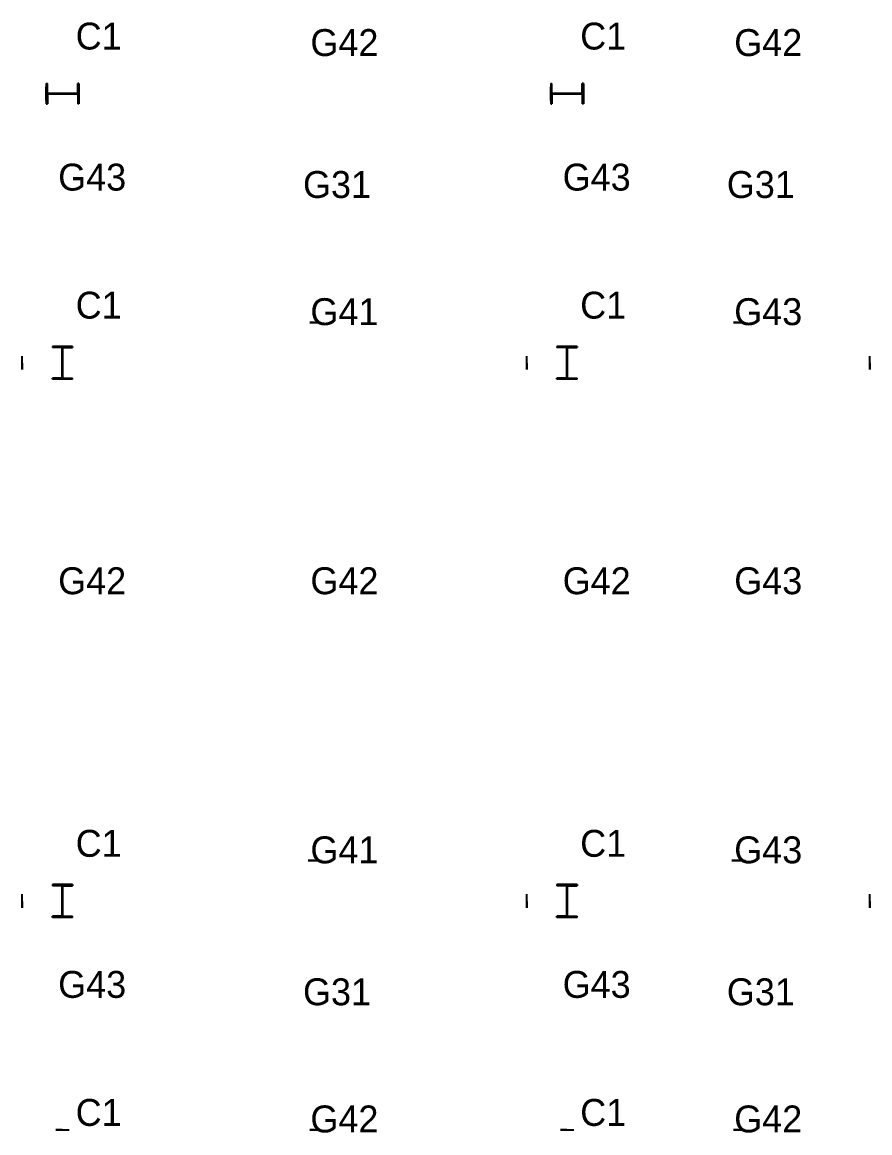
# Model space of a CAD drawing. Extents: x 0 to 468522, y -150 to 33063.
# Drawn here: x 326900 to 339500, y 16554 to 33063 of the extents above; entities that cross this region are included whole.
import ezdxf
from ezdxf.enums import TextEntityAlignment as Align

# ---------------------------------------------------------------- set-up
doc = ezdxf.new("R2010")
doc.units = 0

msp = doc.modelspace()

# ---------------------------------------------------------------- linework, layer by layer
at = {"layer": 'C1'}
for p, q in [((327256, 32150, 6460), (327256, 31850, 6460)), ((327256, 32150, 6460), (327274, 32150, 6460)), ((327256, 32150, 3330), (327256, 31850, 3330)), ((327256, 32150, 3330), (327274, 32150, 3330)), ((327274, 32005.5, 6460), (327274, 32150, 6460)), ((327274, 32005.5, 3330), (327274, 32150, 3330)), ((327726, 32005.5, 6460), (327726, 32150, 6460)), ((327744, 32150, 6460), (327726, 32150, 6460)), ((327726, 32005.5, 3330), (327726, 32150, 3330)), ((327744, 32150, 3330), (327726, 32150, 3330)), ((327744, 32150, 6460), (327744, 31850, 6460)), ((327744, 32150, 3330), (327744, 31850, 3330)), ((334756, 32150, 6460), (334756, 31850, 6460)), ((334756, 32150, 6460), (334774, 32150, 6460)), ((334756, 32150, 3330), (334756, 31850, 3330)), ((334756, 32150, 3330), (334774, 32150, 3330)), ((334774, 32005.5, 6460), (334774, 32150, 6460)), ((334774, 32005.5, 3330), (334774, 32150, 3330)), ((335226, 32005.5, 6460), (335226, 32150, 6460)), ((335244, 32150, 6460), (335226, 32150, 6460)), ((335226, 32005.5, 3330), (335226, 32150, 3330)), ((335244, 32150, 3330), (335226, 32150, 3330)), ((335244, 32150, 6460), (335244, 31850, 6460)), ((335244, 32150, 3330), (335244, 31850, 3330)), ((327726, 32005.5, 6460), (327274, 32005.5, 6460)), ((327274, 32005.5, 6460), (327274, 32005.5, 6460)), ((327274, 32005.5, 6460), (327274, 32005.5, 6460)), ((327274, 32005.5, 6460), (327274, 32005.5, 6460)), ((327726, 32005.5, 3330), (327274, 32005.5, 3330)), ((327274, 32005.5, 3330), (327274, 32005.5, 3330)), ((327274, 32005.5, 3330), (327274, 32005.5, 3330)), ((327274, 32005.5, 3330), (327274, 32005.5, 3330)), ((327726, 31994.5, 6460), (327274, 31994.5, 6460)), ((327274, 31994.5, 6460), (327274, 31994.5, 6460)), ((327274, 31994.5, 6460), (327274, 31994.5, 6460)), ((327274, 31994.5, 6460), (327274, 31994.5, 6460)), ((327274, 31994.5, 6460), (327274, 31850, 6460)), ((327726, 31994.5, 3330), (327274, 31994.5, 3330)), ((327274, 31994.5, 3330), (327274, 31994.5, 3330)), ((327274, 31994.5, 3330), (327274, 31994.5, 3330)), ((327274, 31994.5, 3330), (327274, 31994.5, 3330)), ((327274, 31994.5, 3330), (327274, 31850, 3330)), ((327726, 32005.5, 6460), (327726, 32005.5, 6460)), ((327726, 32005.5, 6460), (327726, 32005.5, 6460)), ((327726, 32005.5, 6460), (327726, 32005.5, 6460)), ((327726, 32005.5, 3330), (327726, 32005.5, 3330)), ((327726, 32005.5, 3330), (327726, 32005.5, 3330)), ((327726, 32005.5, 3330), (327726, 32005.5, 3330)), ((327726, 31994.5, 6460), (327726, 31994.5, 6460)), ((327726, 31994.5, 6460), (327726, 31994.5, 6460)), ((327726, 31994.5, 6460), (327726, 31994.5, 6460)), ((327726, 31994.5, 6460), (327726, 31850, 6460)), ((327726, 31994.5, 3330), (327726, 31994.5, 3330)), ((327726, 31994.5, 3330), (327726, 31994.5, 3330)), ((327726, 31994.5, 3330), (327726, 31994.5, 3330)), ((327726, 31994.5, 3330), (327726, 31850, 3330)), ((335226, 32005.5, 6460), (334774, 32005.5, 6460)), ((334774, 32005.5, 6460), (334774, 32005.5, 6460)), ((334774, 32005.5, 6460), (334774, 32005.5, 6460)), ((334774, 32005.5, 6460), (334774, 32005.5, 6460)), ((335226, 32005.5, 3330), (334774, 32005.5, 3330)), ((334774, 32005.5, 3330), (334774, 32005.5, 3330)), ((334774, 32005.5, 3330), (334774, 32005.5, 3330)), ((334774, 32005.5, 3330), (334774, 32005.5, 3330)), ((335226, 31994.5, 6460), (334774, 31994.5, 6460)), ((334774, 31994.5, 6460), (334774, 31994.5, 6460)), ((334774, 31994.5, 6460), (334774, 31994.5, 6460)), ((334774, 31994.5, 6460), (334774, 31994.5, 6460)), ((334774, 31994.5, 6460), (334774, 31850, 6460)), ((335226, 31994.5, 3330), (334774, 31994.5, 3330)), ((334774, 31994.5, 3330), (334774, 31994.5, 3330)), ((334774, 31994.5, 3330), (334774, 31994.5, 3330)), ((334774, 31994.5, 3330), (334774, 31994.5, 3330)), ((334774, 31994.5, 3330), (334774, 31850, 3330)), ((335226, 32005.5, 6460), (335226, 32005.5, 6460)), ((335226, 32005.5, 6460), (335226, 32005.5, 6460)), ((335226, 32005.5, 6460), (335226, 32005.5, 6460)), ((335226, 32005.5, 3330), (335226, 32005.5, 3330)), ((335226, 32005.5, 3330), (335226, 32005.5, 3330)), ((335226, 32005.5, 3330), (335226, 32005.5, 3330)), ((335226, 31994.5, 6460), (335226, 31994.5, 6460)), ((335226, 31994.5, 6460), (335226, 31994.5, 6460)), ((335226, 31994.5, 6460), (335226, 31994.5, 6460)), ((335226, 31994.5, 6460), (335226, 31850, 6460)), ((335226, 31994.5, 3330), (335226, 31994.5, 3330)), ((335226, 31994.5, 3330), (335226, 31994.5, 3330)), ((335226, 31994.5, 3330), (335226, 31994.5, 3330)), ((335226, 31994.5, 3330), (335226, 31850, 3330)), ((327256, 31850, 6460), (327274, 31850, 6460)), ((327256, 31850, 3330), (327274, 31850, 3330)), ((327744, 31850, 6460), (327726, 31850, 6460)), ((327744, 31850, 3330), (327726, 31850, 3330)), ((334756, 31850, 6460), (334774, 31850, 6460)), ((334756, 31850, 3330), (334774, 31850, 3330)), ((335244, 31850, 6460), (335226, 31850, 6460)), ((335244, 31850, 3330), (335226, 31850, 3330)), ((327650, 28244, 6460), (327350, 28244, 6460)), ((327350, 28244, 6460), (327350, 28226, 6460)), ((327650, 28244, 3330), (327350, 28244, 3330)), ((327350, 28244, 3330), (327350, 28226, 3330)), ((327650, 28244, 6460), (327650, 28226, 6460)), ((327650, 28244, 3330), (327650, 28226, 3330)), ((335150, 28244, 6460), (334850, 28244, 6460)), ((334850, 28244, 6460), (334850, 28226, 6460)), ((335150, 28244, 3330), (334850, 28244, 3330)), ((334850, 28244, 3330), (334850, 28226, 3330)), ((335150, 28244, 6460), (335150, 28226, 6460)), ((335150, 28244, 3330), (335150, 28226, 3330)), ((327494.5, 28226, 6460), (327350, 28226, 6460)), ((327494.5, 28226, 3330), (327350, 28226, 3330)), ((327494.5, 27774, 6460), (327494.5, 28226, 6460)), ((327494.5, 28226, 6460), (327494.5, 28226, 6460)), ((327494.5, 28226, 6460), (327494.5, 28226, 6460)), ((327494.5, 28226, 6460), (327494.5, 28226, 6460)), ((327494.5, 27774, 3330), (327494.5, 28226, 3330)), ((327494.5, 28226, 3330), (327494.5, 28226, 3330)), ((327494.5, 28226, 3330), (327494.5, 28226, 3330)), ((327494.5, 28226, 3330), (327494.5, 28226, 3330)), ((327505.5, 27774, 6460), (327505.5, 28226, 6460)), ((327505.5, 28226, 6460), (327505.5, 28226, 6460)), ((327505.5, 28226, 6460), (327505.5, 28226, 6460)), ((327505.5, 28226, 6460), (327505.5, 28226, 6460)), ((327505.5, 28226, 6460), (327650, 28226, 6460)), ((327505.5, 27774, 3330), (327505.5, 28226, 3330)), ((327505.5, 28226, 3330), (327505.5, 28226, 3330)), ((327505.5, 28226, 3330), (327505.5, 28226, 3330)), ((327505.5, 28226, 3330), (327505.5, 28226, 3330)), ((327505.5, 28226, 3330), (327650, 28226, 3330)), ((334994.5, 28226, 6460), (334850, 28226, 6460)), ((334994.5, 28226, 3330), (334850, 28226, 3330)), ((334994.5, 27774, 6460), (334994.5, 28226, 6460)), ((334994.5, 28226, 6460), (334994.5, 28226, 6460)), ((334994.5, 28226, 6460), (334994.5, 28226, 6460)), ((334994.5, 28226, 6460), (334994.5, 28226, 6460)), ((334994.5, 27774, 3330), (334994.5, 28226, 3330)), ((334994.5, 28226, 3330), (334994.5, 28226, 3330)), ((334994.5, 28226, 3330), (334994.5, 28226, 3330)), ((334994.5, 28226, 3330), (334994.5, 28226, 3330)), ((335005.5, 27774, 6460), (335005.5, 28226, 6460)), ((335005.5, 28226, 6460), (335005.5, 28226, 6460)), ((335005.5, 28226, 6460), (335005.5, 28226, 6460)), ((335005.5, 28226, 6460), (335005.5, 28226, 6460)), ((335005.5, 28226, 6460), (335150, 28226, 6460)), ((335005.5, 27774, 3330), (335005.5, 28226, 3330)), ((335005.5, 28226, 3330), (335005.5, 28226, 3330)), ((335005.5, 28226, 3330), (335005.5, 28226, 3330)), ((335005.5, 28226, 3330), (335005.5, 28226, 3330)), ((335005.5, 28226, 3330), (335150, 28226, 3330)), ((327494.5, 27774, 6460), (327350, 27774, 6460)), ((327350, 27756, 6460), (327350, 27774, 6460)), ((327494.5, 27774, 3330), (327350, 27774, 3330)), ((327350, 27756, 3330), (327350, 27774, 3330)), ((327650, 27756, 6460), (327350, 27756, 6460)), ((327650, 27756, 3330), (327350, 27756, 3330)), ((327494.5, 27774, 6460), (327494.5, 27774, 6460)), ((327494.5, 27774, 6460), (327494.5, 27774, 6460)), ((327494.5, 27774, 6460), (327494.5, 27774, 6460)), ((327494.5, 27774, 3330), (327494.5, 27774, 3330)), ((327494.5, 27774, 3330), (327494.5, 27774, 3330)), ((327494.5, 27774, 3330), (327494.5, 27774, 3330)), ((327505.5, 27774, 6460), (327505.5, 27774, 6460)), ((327505.5, 27774, 6460), (327505.5, 27774, 6460)), ((327505.5, 27774, 6460), (327505.5, 27774, 6460)), ((327505.5, 27774, 6460), (327650, 27774, 6460)), ((327505.5, 27774, 3330), (327505.5, 27774, 3330)), ((327505.5, 27774, 3330), (327505.5, 27774, 3330)), ((327505.5, 27774, 3330), (327505.5, 27774, 3330)), ((327505.5, 27774, 3330), (327650, 27774, 3330)), ((327650, 27756, 6460), (327650, 27774, 6460)), ((327650, 27756, 3330), (327650, 27774, 3330)), ((334994.5, 27774, 6460), (334850, 27774, 6460)), ((334850, 27756, 6460), (334850, 27774, 6460)), ((334994.5, 27774, 3330), (334850, 27774, 3330)), ((334850, 27756, 3330), (334850, 27774, 3330)), ((335150, 27756, 6460), (334850, 27756, 6460)), ((335150, 27756, 3330), (334850, 27756, 3330)), ((334994.5, 27774, 6460), (334994.5, 27774, 6460)), ((334994.5, 27774, 6460), (334994.5, 27774, 6460)), ((334994.5, 27774, 6460), (334994.5, 27774, 6460)), ((334994.5, 27774, 3330), (334994.5, 27774, 3330)), ((334994.5, 27774, 3330), (334994.5, 27774, 3330)), ((334994.5, 27774, 3330), (334994.5, 27774, 3330)), ((335005.5, 27774, 6460), (335005.5, 27774, 6460)), ((335005.5, 27774, 6460), (335005.5, 27774, 6460)), ((335005.5, 27774, 6460), (335005.5, 27774, 6460)), ((335005.5, 27774, 6460), (335150, 27774, 6460)), ((335005.5, 27774, 3330), (335005.5, 27774, 3330)), ((335005.5, 27774, 3330), (335005.5, 27774, 3330)), ((335005.5, 27774, 3330), (335005.5, 27774, 3330)), ((335005.5, 27774, 3330), (335150, 27774, 3330)), ((335150, 27756, 6460), (335150, 27774, 6460)), ((335150, 27756, 3330), (335150, 27774, 3330)), ((327650, 20244, 6460), (327350, 20244, 6460)), ((327350, 20244, 6460), (327350, 20226, 6460)), ((327650, 20244, 3330), (327350, 20244, 3330)), ((327350, 20244, 3330), (327350, 20226, 3330)), ((327494.5, 20226, 6460), (327350, 20226, 6460)), ((327494.5, 20226, 3330), (327350, 20226, 3330)), ((327494.5, 19774, 6460), (327494.5, 20226, 6460)), ((327494.5, 20226, 6460), (327494.5, 20226, 6460)), ((327494.5, 20226, 6460), (327494.5, 20226, 6460)), ((327494.5, 20226, 6460), (327494.5, 20226, 6460)), ((327494.5, 19774, 3330), (327494.5, 20226, 3330)), ((327494.5, 20226, 3330), (327494.5, 20226, 3330)), ((327494.5, 20226, 3330), (327494.5, 20226, 3330)), ((327494.5, 20226, 3330), (327494.5, 20226, 3330)), ((327505.5, 19774, 6460), (327505.5, 20226, 6460)), ((327505.5, 20226, 6460), (327505.5, 20226, 6460)), ((327505.5, 20226, 6460), (327505.5, 20226, 6460)), ((327505.5, 20226, 6460), (327505.5, 20226, 6460)), ((327505.5, 20226, 6460), (327650, 20226, 6460)), ((327505.5, 19774, 3330), (327505.5, 20226, 3330)), ((327505.5, 20226, 3330), (327505.5, 20226, 3330)), ((327505.5, 20226, 3330), (327505.5, 20226, 3330)), ((327505.5, 20226, 3330), (327505.5, 20226, 3330)), ((327505.5, 20226, 3330), (327650, 20226, 3330)), ((327650, 20244, 6460), (327650, 20226, 6460)), ((327650, 20244, 3330), (327650, 20226, 3330)), ((335150, 20244, 6460), (334850, 20244, 6460)), ((334850, 20244, 6460), (334850, 20226, 6460)), ((335150, 20244, 3330), (334850, 20244, 3330)), ((334850, 20244, 3330), (334850, 20226, 3330)), ((334994.5, 20226, 6460), (334850, 20226, 6460)), ((334994.5, 20226, 3330), (334850, 20226, 3330)), ((334994.5, 19774, 6460), (334994.5, 20226, 6460)), ((334994.5, 20226, 6460), (334994.5, 20226, 6460)), ((334994.5, 20226, 6460), (334994.5, 20226, 6460)), ((334994.5, 20226, 6460), (334994.5, 20226, 6460)), ((334994.5, 19774, 3330), (334994.5, 20226, 3330)), ((334994.5, 20226, 3330), (334994.5, 20226, 3330)), ((334994.5, 20226, 3330), (334994.5, 20226, 3330)), ((334994.5, 20226, 3330), (334994.5, 20226, 3330)), ((335005.5, 19774, 6460), (335005.5, 20226, 6460)), ((335005.5, 20226, 6460), (335005.5, 20226, 6460)), ((335005.5, 20226, 6460), (335005.5, 20226, 6460)), ((335005.5, 20226, 6460), (335005.5, 20226, 6460)), ((335005.5, 20226, 6460), (335150, 20226, 6460)), ((335005.5, 19774, 3330), (335005.5, 20226, 3330)), ((335005.5, 20226, 3330), (335005.5, 20226, 3330)), ((335005.5, 20226, 3330), (335005.5, 20226, 3330)), ((335005.5, 20226, 3330), (335005.5, 20226, 3330)), ((335005.5, 20226, 3330), (335150, 20226, 3330)), ((335150, 20244, 6460), (335150, 20226, 6460)), ((335150, 20244, 3330), (335150, 20226, 3330)), ((327494.5, 19774, 6460), (327350, 19774, 6460)), ((327350, 19756, 6460), (327350, 19774, 6460)), ((327494.5, 19774, 3330), (327350, 19774, 3330)), ((327350, 19756, 3330), (327350, 19774, 3330)), ((327650, 19756, 6460), (327350, 19756, 6460)), ((327650, 19756, 3330), (327350, 19756, 3330)), ((327494.5, 19774, 6460), (327494.5, 19774, 6460)), ((327494.5, 19774, 6460), (327494.5, 19774, 6460)), ((327494.5, 19774, 6460), (327494.5, 19774, 6460)), ((327494.5, 19774, 3330), (327494.5, 19774, 3330)), ((327494.5, 19774, 3330), (327494.5, 19774, 3330)), ((327494.5, 19774, 3330), (327494.5, 19774, 3330)), ((327505.5, 19774, 6460), (327505.5, 19774, 6460)), ((327505.5, 19774, 6460), (327505.5, 19774, 6460)), ((327505.5, 19774, 6460), (327505.5, 19774, 6460)), ((327505.5, 19774, 6460), (327650, 19774, 6460)), ((327505.5, 19774, 3330), (327505.5, 19774, 3330)), ((327505.5, 19774, 3330), (327505.5, 19774, 3330)), ((327505.5, 19774, 3330), (327505.5, 19774, 3330)), ((327505.5, 19774, 3330), (327650, 19774, 3330)), ((327650, 19756, 6460), (327650, 19774, 6460)), ((327650, 19756, 3330), (327650, 19774, 3330)), ((334994.5, 19774, 6460), (334850, 19774, 6460)), ((334850, 19756, 6460), (334850, 19774, 6460)), ((334994.5, 19774, 3330), (334850, 19774, 3330)), ((334850, 19756, 3330), (334850, 19774, 3330)), ((335150, 19756, 6460), (334850, 19756, 6460)), ((335150, 19756, 3330), (334850, 19756, 3330)), ((334994.5, 19774, 6460), (334994.5, 19774, 6460)), ((334994.5, 19774, 6460), (334994.5, 19774, 6460)), ((334994.5, 19774, 6460), (334994.5, 19774, 6460)), ((334994.5, 19774, 3330), (334994.5, 19774, 3330)), ((334994.5, 19774, 3330), (334994.5, 19774, 3330)), ((334994.5, 19774, 3330), (334994.5, 19774, 3330)), ((335005.5, 19774, 6460), (335005.5, 19774, 6460)), ((335005.5, 19774, 6460), (335005.5, 19774, 6460)), ((335005.5, 19774, 6460), (335005.5, 19774, 6460)), ((335005.5, 19774, 6460), (335150, 19774, 6460)), ((335005.5, 19774, 3330), (335005.5, 19774, 3330)), ((335005.5, 19774, 3330), (335005.5, 19774, 3330)), ((335005.5, 19774, 3330), (335005.5, 19774, 3330)), ((335005.5, 19774, 3330), (335150, 19774, 3330)), ((335150, 19756, 6460), (335150, 19774, 6460)), ((335150, 19756, 3330), (335150, 19774, 3330))]:
    msp.add_line(p, q, dxfattribs=at)
at = {"layer": 'G31', "extrusion": (0, 1, 0)}
for p, q in [((331175, 28600, 6610), (331325, 28600, 6610)), ((331175, 28600, 6310), (331325, 28600, 6310)), ((331246.75, 28600, 6601), (331175, 28600, 6601)), ((331175, 28600, 6610), (331175, 28600, 6601)), ((331246.75, 28600, 6319), (331175, 28600, 6319)), ((331175, 28600, 6310), (331175, 28600, 6319)), ((331246.75, 28600, 6319), (331246.75, 28600, 6601)), ((331246.75, 28600, 6601), (331246.75, 28600, 6601)), ((331246.75, 28600, 6319), (331246.75, 28600, 6319)), ((331246.75, 28600, 6601), (331246.75, 28600, 6601)), ((331246.75, 28600, 6319), (331246.75, 28600, 6319)), ((331246.75, 28600, 6601), (331246.75, 28600, 6601)), ((331246.75, 28600, 6319), (331246.75, 28600, 6319)), ((331253.25, 28600, 6319), (331253.25, 28600, 6601)), ((331253.25, 28600, 6319), (331253.25, 28600, 6319)), ((331253.25, 28600, 6601), (331253.25, 28600, 6601)), ((331253.25, 28600, 6319), (331253.25, 28600, 6319)), ((331253.25, 28600, 6601), (331253.25, 28600, 6601)), ((331253.25, 28600, 6319), (331253.25, 28600, 6319)), ((331253.25, 28600, 6601), (331253.25, 28600, 6601)), ((331253.25, 28600, 6601), (331325, 28600, 6601)), ((331253.25, 28600, 6319), (331325, 28600, 6319)), ((331325, 28600, 6610), (331325, 28600, 6601)), ((331325, 28600, 6310), (331325, 28600, 6319)), ((337475, 28600, 6610), (337625, 28600, 6610)), ((337475, 28600, 6310), (337625, 28600, 6310)), ((337546.75, 28600, 6601), (337475, 28600, 6601)), ((337475, 28600, 6610), (337475, 28600, 6601)), ((337546.75, 28600, 6319), (337475, 28600, 6319)), ((337475, 28600, 6310), (337475, 28600, 6319)), ((337546.75, 28600, 6319), (337546.75, 28600, 6601)), ((337546.75, 28600, 6601), (337546.75, 28600, 6601)), ((337546.75, 28600, 6319), (337546.75, 28600, 6319)), ((337546.75, 28600, 6601), (337546.75, 28600, 6601)), ((337546.75, 28600, 6319), (337546.75, 28600, 6319)), ((337546.75, 28600, 6601), (337546.75, 28600, 6601)), ((337546.75, 28600, 6319), (337546.75, 28600, 6319)), ((337553.25, 28600, 6319), (337553.25, 28600, 6601)), ((337553.25, 28600, 6319), (337553.25, 28600, 6319)), ((337553.25, 28600, 6601), (337553.25, 28600, 6601)), ((337553.25, 28600, 6319), (337553.25, 28600, 6319)), ((337553.25, 28600, 6601), (337553.25, 28600, 6601)), ((337553.25, 28600, 6319), (337553.25, 28600, 6319)), ((337553.25, 28600, 6601), (337553.25, 28600, 6601)), ((337553.25, 28600, 6601), (337625, 28600, 6601)), ((337553.25, 28600, 6319), (337625, 28600, 6319)), ((337625, 28600, 6610), (337625, 28600, 6601)), ((337625, 28600, 6310), (337625, 28600, 6319)), ((331175, 16600, 6610), (331325, 16600, 6610)), ((331175, 16600, 6310), (331325, 16600, 6310)), ((331246.75, 16600, 6601), (331175, 16600, 6601)), ((331175, 16600, 6610), (331175, 16600, 6601)), ((331246.75, 16600, 6319), (331175, 16600, 6319)), ((331175, 16600, 6310), (331175, 16600, 6319)), ((331246.75, 16600, 6319), (331246.75, 16600, 6601)), ((331246.75, 16600, 6601), (331246.75, 16600, 6601)), ((331246.75, 16600, 6319), (331246.75, 16600, 6319)), ((331246.75, 16600, 6601), (331246.75, 16600, 6601)), ((331246.75, 16600, 6319), (331246.75, 16600, 6319)), ((331246.75, 16600, 6601), (331246.75, 16600, 6601)), ((331246.75, 16600, 6319), (331246.75, 16600, 6319)), ((331253.25, 16600, 6319), (331253.25, 16600, 6601)), ((331253.25, 16600, 6319), (331253.25, 16600, 6319)), ((331253.25, 16600, 6601), (331253.25, 16600, 6601)), ((331253.25, 16600, 6319), (331253.25, 16600, 6319)), ((331253.25, 16600, 6601), (331253.25, 16600, 6601)), ((331253.25, 16600, 6319), (331253.25, 16600, 6319)), ((331253.25, 16600, 6601), (331253.25, 16600, 6601)), ((331253.25, 16600, 6601), (331325, 16600, 6601)), ((331253.25, 16600, 6319), (331325, 16600, 6319)), ((331325, 16600, 6610), (331325, 16600, 6601)), ((331325, 16600, 6310), (331325, 16600, 6319)), ((337475, 16600, 6610), (337625, 16600, 6610)), ((337475, 16600, 6310), (337625, 16600, 6310)), ((337546.75, 16600, 6601), (337475, 16600, 6601)), ((337475, 16600, 6610), (337475, 16600, 6601)), ((337546.75, 16600, 6319), (337475, 16600, 6319)), ((337475, 16600, 6310), (337475, 16600, 6319)), ((337546.75, 16600, 6319), (337546.75, 16600, 6601)), ((337546.75, 16600, 6601), (337546.75, 16600, 6601)), ((337546.75, 16600, 6319), (337546.75, 16600, 6319)), ((337546.75, 16600, 6601), (337546.75, 16600, 6601)), ((337546.75, 16600, 6319), (337546.75, 16600, 6319)), ((337546.75, 16600, 6601), (337546.75, 16600, 6601)), ((337546.75, 16600, 6319), (337546.75, 16600, 6319)), ((337553.25, 16600, 6319), (337553.25, 16600, 6601)), ((337553.25, 16600, 6319), (337553.25, 16600, 6319)), ((337553.25, 16600, 6601), (337553.25, 16600, 6601)), ((337553.25, 16600, 6319), (337553.25, 16600, 6319)), ((337553.25, 16600, 6601), (337553.25, 16600, 6601)), ((337553.25, 16600, 6319), (337553.25, 16600, 6319)), ((337553.25, 16600, 6601), (337553.25, 16600, 6601)), ((337553.25, 16600, 6601), (337625, 16600, 6601)), ((337553.25, 16600, 6319), (337625, 16600, 6319)), ((337625, 16600, 6610), (337625, 16600, 6601)), ((337625, 16600, 6310), (337625, 16600, 6319))]:
    msp.add_line(p, q, dxfattribs=at)
at = {"layer": 'G41', "extrusion": (-1, 0, 0)}
for p, q in [((326900, 27900, 6660), (326900, 28100, 6660)), ((326900, 27900, 6260), (326900, 28100, 6260)), ((326900, 28006, 6638), (326900, 28100, 6638)), ((326900, 28100, 6660), (326900, 28100, 6638)), ((326900, 28006, 6282), (326900, 28100, 6282)), ((326900, 28100, 6260), (326900, 28100, 6282)), ((334400, 27900, 6660), (334400, 28100, 6660)), ((334400, 27900, 6260), (334400, 28100, 6260)), ((334400, 28006, 6638), (334400, 28100, 6638)), ((334400, 28100, 6660), (334400, 28100, 6638)), ((334400, 28006, 6282), (334400, 28100, 6282)), ((334400, 28100, 6260), (334400, 28100, 6282)), ((326900, 28006, 6282), (326900, 28006, 6638)), ((326900, 28006, 6282), (326900, 28006, 6282)), ((326900, 28006, 6638), (326900, 28006, 6638)), ((326900, 28006, 6282), (326900, 28006, 6282)), ((326900, 28006, 6638), (326900, 28006, 6638)), ((326900, 28006, 6282), (326900, 28006, 6282)), ((326900, 28006, 6638), (326900, 28006, 6638)), ((326900, 27994, 6282), (326900, 27994, 6638)), ((326900, 27994, 6638), (326900, 27994, 6638)), ((326900, 27994, 6282), (326900, 27994, 6282)), ((326900, 27994, 6638), (326900, 27994, 6638)), ((326900, 27994, 6282), (326900, 27994, 6282)), ((326900, 27994, 6638), (326900, 27994, 6638)), ((326900, 27994, 6282), (326900, 27994, 6282)), ((326900, 27994, 6638), (326900, 27900, 6638)), ((326900, 27994, 6282), (326900, 27900, 6282)), ((326900, 27900, 6660), (326900, 27900, 6638)), ((326900, 27900, 6260), (326900, 27900, 6282)), ((334400, 28006, 6282), (334400, 28006, 6638)), ((334400, 28006, 6282), (334400, 28006, 6282)), ((334400, 28006, 6638), (334400, 28006, 6638)), ((334400, 28006, 6282), (334400, 28006, 6282)), ((334400, 28006, 6638), (334400, 28006, 6638)), ((334400, 28006, 6282), (334400, 28006, 6282)), ((334400, 28006, 6638), (334400, 28006, 6638)), ((334400, 27994, 6282), (334400, 27994, 6638)), ((334400, 27994, 6638), (334400, 27994, 6638)), ((334400, 27994, 6282), (334400, 27994, 6282)), ((334400, 27994, 6638), (334400, 27994, 6638)), ((334400, 27994, 6282), (334400, 27994, 6282)), ((334400, 27994, 6638), (334400, 27994, 6638)), ((334400, 27994, 6282), (334400, 27994, 6282)), ((334400, 27994, 6638), (334400, 27900, 6638)), ((334400, 27994, 6282), (334400, 27900, 6282)), ((334400, 27900, 6660), (334400, 27900, 6638)), ((334400, 27900, 6260), (334400, 27900, 6282)), ((326900, 19900, 6660), (326900, 20100, 6660)), ((326900, 19900, 6260), (326900, 20100, 6260)), ((326900, 20006, 6638), (326900, 20100, 6638)), ((326900, 20100, 6660), (326900, 20100, 6638)), ((326900, 20006, 6282), (326900, 20100, 6282)), ((326900, 20100, 6260), (326900, 20100, 6282)), ((326900, 20006, 6282), (326900, 20006, 6638)), ((326900, 20006, 6282), (326900, 20006, 6282)), ((326900, 20006, 6638), (326900, 20006, 6638)), ((326900, 20006, 6282), (326900, 20006, 6282)), ((326900, 20006, 6638), (326900, 20006, 6638)), ((326900, 20006, 6282), (326900, 20006, 6282)), ((326900, 20006, 6638), (326900, 20006, 6638)), ((326900, 19994, 6282), (326900, 19994, 6638)), ((326900, 19994, 6638), (326900, 19994, 6638)), ((326900, 19994, 6282), (326900, 19994, 6282)), ((326900, 19994, 6638), (326900, 19994, 6638)), ((326900, 19994, 6282), (326900, 19994, 6282)), ((326900, 19994, 6638), (326900, 19994, 6638)), ((326900, 19994, 6282), (326900, 19994, 6282)), ((326900, 19994, 6638), (326900, 19900, 6638)), ((326900, 19994, 6282), (326900, 19900, 6282)), ((334400, 19900, 6660), (334400, 20100, 6660)), ((334400, 19900, 6260), (334400, 20100, 6260)), ((334400, 20006, 6638), (334400, 20100, 6638)), ((334400, 20100, 6660), (334400, 20100, 6638)), ((334400, 20006, 6282), (334400, 20100, 6282)), ((334400, 20100, 6260), (334400, 20100, 6282)), ((334400, 20006, 6282), (334400, 20006, 6638)), ((334400, 20006, 6282), (334400, 20006, 6282)), ((334400, 20006, 6638), (334400, 20006, 6638)), ((334400, 20006, 6282), (334400, 20006, 6282)), ((334400, 20006, 6638), (334400, 20006, 6638)), ((334400, 20006, 6282), (334400, 20006, 6282)), ((334400, 20006, 6638), (334400, 20006, 6638)), ((334400, 19994, 6282), (334400, 19994, 6638)), ((334400, 19994, 6638), (334400, 19994, 6638)), ((334400, 19994, 6282), (334400, 19994, 6282)), ((334400, 19994, 6638), (334400, 19994, 6638)), ((334400, 19994, 6282), (334400, 19994, 6282)), ((334400, 19994, 6638), (334400, 19994, 6638)), ((334400, 19994, 6282), (334400, 19994, 6282)), ((334400, 19994, 6638), (334400, 19900, 6638)), ((334400, 19994, 6282), (334400, 19900, 6282)), ((326900, 19900, 6660), (326900, 19900, 6638)), ((326900, 19900, 6260), (326900, 19900, 6282)), ((334400, 19900, 6660), (334400, 19900, 6638)), ((334400, 19900, 6260), (334400, 19900, 6282))]:
    msp.add_line(p, q, dxfattribs=at)
at = {"layer": 'G42', "extrusion": (-1, 0, 0)}
for p, q in [((327256, 31900, 6660), (327256, 32100, 6660)), ((327256, 31900, 6260), (327256, 32100, 6260)), ((327256, 32004.5, 6646), (327256, 32100, 6646)), ((327256, 32100, 6660), (327256, 32100, 6646)), ((327256, 32004.5, 6274), (327256, 32100, 6274)), ((327256, 32100, 6260), (327256, 32100, 6274)), ((334756, 31900, 6660), (334756, 32100, 6660)), ((334756, 31900, 6260), (334756, 32100, 6260)), ((334756, 32004.5, 6646), (334756, 32100, 6646)), ((334756, 32100, 6660), (334756, 32100, 6646)), ((334756, 32004.5, 6274), (334756, 32100, 6274)), ((334756, 32100, 6260), (334756, 32100, 6274)), ((327256, 32004.5, 6274), (327256, 32004.5, 6646)), ((327256, 32004.5, 6274), (327256, 32004.5, 6274)), ((327256, 32004.5, 6646), (327256, 32004.5, 6646)), ((327256, 32004.5, 6274), (327256, 32004.5, 6274)), ((327256, 32004.5, 6646), (327256, 32004.5, 6646)), ((327256, 32004.5, 6274), (327256, 32004.5, 6274)), ((327256, 32004.5, 6646), (327256, 32004.5, 6646)), ((327256, 31995.5, 6274), (327256, 31995.5, 6646)), ((327256, 31995.5, 6646), (327256, 31995.5, 6646)), ((327256, 31995.5, 6274), (327256, 31995.5, 6274)), ((327256, 31995.5, 6646), (327256, 31995.5, 6646)), ((327256, 31995.5, 6274), (327256, 31995.5, 6274)), ((327256, 31995.5, 6646), (327256, 31995.5, 6646)), ((327256, 31995.5, 6274), (327256, 31995.5, 6274)), ((327256, 31995.5, 6646), (327256, 31900, 6646)), ((327256, 31995.5, 6274), (327256, 31900, 6274)), ((327256, 31900, 6660), (327256, 31900, 6646)), ((327256, 31900, 6260), (327256, 31900, 6274)), ((334756, 32004.5, 6274), (334756, 32004.5, 6646)), ((334756, 32004.5, 6274), (334756, 32004.5, 6274)), ((334756, 32004.5, 6646), (334756, 32004.5, 6646)), ((334756, 32004.5, 6274), (334756, 32004.5, 6274)), ((334756, 32004.5, 6646), (334756, 32004.5, 6646)), ((334756, 32004.5, 6274), (334756, 32004.5, 6274)), ((334756, 32004.5, 6646), (334756, 32004.5, 6646)), ((334756, 31995.5, 6274), (334756, 31995.5, 6646)), ((334756, 31995.5, 6646), (334756, 31995.5, 6646)), ((334756, 31995.5, 6274), (334756, 31995.5, 6274)), ((334756, 31995.5, 6646), (334756, 31995.5, 6646)), ((334756, 31995.5, 6274), (334756, 31995.5, 6274)), ((334756, 31995.5, 6646), (334756, 31995.5, 6646)), ((334756, 31995.5, 6274), (334756, 31995.5, 6274)), ((334756, 31995.5, 6646), (334756, 31900, 6646)), ((334756, 31995.5, 6274), (334756, 31900, 6274)), ((334756, 31900, 6660), (334756, 31900, 6646)), ((334756, 31900, 6260), (334756, 31900, 6274))]:
    msp.add_line(p, q, dxfattribs=at)
at = {"layer": 'G42', "extrusion": (0, 1, 0)}
for p, q in [((331150, 20600, 6660), (331350, 20600, 6660)), ((331150, 20600, 6260), (331350, 20600, 6260)), ((331245.5, 20600, 6646), (331150, 20600, 6646)), ((331150, 20600, 6660), (331150, 20600, 6646)), ((331245.5, 20600, 6274), (331150, 20600, 6274)), ((331150, 20600, 6260), (331150, 20600, 6274)), ((331245.5, 20600, 6274), (331245.5, 20600, 6646)), ((331245.5, 20600, 6646), (331245.5, 20600, 6646)), ((331245.5, 20600, 6274), (331245.5, 20600, 6274)), ((331245.5, 20600, 6646), (331245.5, 20600, 6646)), ((331245.5, 20600, 6274), (331245.5, 20600, 6274)), ((331245.5, 20600, 6646), (331245.5, 20600, 6646)), ((331245.5, 20600, 6274), (331245.5, 20600, 6274)), ((331254.5, 20600, 6274), (331254.5, 20600, 6646)), ((331254.5, 20600, 6274), (331254.5, 20600, 6274)), ((331254.5, 20600, 6646), (331254.5, 20600, 6646)), ((331254.5, 20600, 6274), (331254.5, 20600, 6274)), ((331254.5, 20600, 6646), (331254.5, 20600, 6646)), ((331254.5, 20600, 6274), (331254.5, 20600, 6274)), ((331254.5, 20600, 6646), (331254.5, 20600, 6646)), ((331254.5, 20600, 6646), (331350, 20600, 6646)), ((331254.5, 20600, 6274), (331350, 20600, 6274)), ((331350, 20600, 6660), (331350, 20600, 6646)), ((331350, 20600, 6260), (331350, 20600, 6274)), ((327400, 20244, 6660), (327600, 20244, 6660)), ((327400, 20244, 6260), (327600, 20244, 6260)), ((327495.5, 20244, 6646), (327400, 20244, 6646)), ((327400, 20244, 6660), (327400, 20244, 6646)), ((327495.5, 20244, 6274), (327400, 20244, 6274)), ((327400, 20244, 6260), (327400, 20244, 6274)), ((327495.5, 20244, 6274), (327495.5, 20244, 6646)), ((327495.5, 20244, 6646), (327495.5, 20244, 6646)), ((327495.5, 20244, 6274), (327495.5, 20244, 6274)), ((327495.5, 20244, 6646), (327495.5, 20244, 6646)), ((327495.5, 20244, 6274), (327495.5, 20244, 6274)), ((327495.5, 20244, 6646), (327495.5, 20244, 6646)), ((327495.5, 20244, 6274), (327495.5, 20244, 6274)), ((327504.5, 20244, 6274), (327504.5, 20244, 6646)), ((327504.5, 20244, 6274), (327504.5, 20244, 6274)), ((327504.5, 20244, 6646), (327504.5, 20244, 6646)), ((327504.5, 20244, 6274), (327504.5, 20244, 6274)), ((327504.5, 20244, 6646), (327504.5, 20244, 6646)), ((327504.5, 20244, 6274), (327504.5, 20244, 6274)), ((327504.5, 20244, 6646), (327504.5, 20244, 6646)), ((327504.5, 20244, 6646), (327600, 20244, 6646)), ((327504.5, 20244, 6274), (327600, 20244, 6274)), ((327600, 20244, 6660), (327600, 20244, 6646)), ((327600, 20244, 6260), (327600, 20244, 6274)), ((334900, 20244, 6660), (335100, 20244, 6660)), ((334900, 20244, 6260), (335100, 20244, 6260)), ((334995.5, 20244, 6646), (334900, 20244, 6646)), ((334900, 20244, 6660), (334900, 20244, 6646)), ((334995.5, 20244, 6274), (334900, 20244, 6274)), ((334900, 20244, 6260), (334900, 20244, 6274)), ((334995.5, 20244, 6274), (334995.5, 20244, 6646)), ((334995.5, 20244, 6646), (334995.5, 20244, 6646)), ((334995.5, 20244, 6274), (334995.5, 20244, 6274)), ((334995.5, 20244, 6646), (334995.5, 20244, 6646)), ((334995.5, 20244, 6274), (334995.5, 20244, 6274)), ((334995.5, 20244, 6646), (334995.5, 20244, 6646)), ((334995.5, 20244, 6274), (334995.5, 20244, 6274)), ((335004.5, 20244, 6274), (335004.5, 20244, 6646)), ((335004.5, 20244, 6274), (335004.5, 20244, 6274)), ((335004.5, 20244, 6646), (335004.5, 20244, 6646)), ((335004.5, 20244, 6274), (335004.5, 20244, 6274)), ((335004.5, 20244, 6646), (335004.5, 20244, 6646)), ((335004.5, 20244, 6274), (335004.5, 20244, 6274)), ((335004.5, 20244, 6646), (335004.5, 20244, 6646)), ((335004.5, 20244, 6646), (335100, 20244, 6646)), ((335004.5, 20244, 6274), (335100, 20244, 6274)), ((335100, 20244, 6660), (335100, 20244, 6646)), ((335100, 20244, 6260), (335100, 20244, 6274))]:
    msp.add_line(p, q, dxfattribs=at)
at = {"layer": 'G43', "extrusion": (0, 1, 0)}
for p, q in [((327400, 28244, 6660), (327600, 28244, 6660)), ((327400, 28244, 6260), (327600, 28244, 6260)), ((327496, 28244, 6647), (327400, 28244, 6647)), ((327400, 28244, 6660), (327400, 28244, 6647)), ((327496, 28244, 6273), (327400, 28244, 6273)), ((327400, 28244, 6260), (327400, 28244, 6273)), ((327496, 28244, 6273), (327496, 28244, 6647)), ((327496, 28244, 6647), (327496, 28244, 6647)), ((327496, 28244, 6273), (327496, 28244, 6273)), ((327496, 28244, 6647), (327496, 28244, 6647)), ((327496, 28244, 6273), (327496, 28244, 6273)), ((327496, 28244, 6647), (327496, 28244, 6647)), ((327496, 28244, 6273), (327496, 28244, 6273)), ((327504, 28244, 6273), (327504, 28244, 6647)), ((327504, 28244, 6273), (327504, 28244, 6273)), ((327504, 28244, 6647), (327504, 28244, 6647)), ((327504, 28244, 6273), (327504, 28244, 6273)), ((327504, 28244, 6647), (327504, 28244, 6647)), ((327504, 28244, 6273), (327504, 28244, 6273)), ((327504, 28244, 6647), (327504, 28244, 6647)), ((327504, 28244, 6647), (327600, 28244, 6647)), ((327504, 28244, 6273), (327600, 28244, 6273)), ((327600, 28244, 6660), (327600, 28244, 6647)), ((327600, 28244, 6260), (327600, 28244, 6273)), ((334900, 28244, 6660), (335100, 28244, 6660)), ((334900, 28244, 6260), (335100, 28244, 6260)), ((334996, 28244, 6647), (334900, 28244, 6647)), ((334900, 28244, 6660), (334900, 28244, 6647)), ((334996, 28244, 6273), (334900, 28244, 6273)), ((334900, 28244, 6260), (334900, 28244, 6273)), ((334996, 28244, 6273), (334996, 28244, 6647)), ((334996, 28244, 6647), (334996, 28244, 6647)), ((334996, 28244, 6273), (334996, 28244, 6273)), ((334996, 28244, 6647), (334996, 28244, 6647)), ((334996, 28244, 6273), (334996, 28244, 6273)), ((334996, 28244, 6647), (334996, 28244, 6647)), ((334996, 28244, 6273), (334996, 28244, 6273)), ((335004, 28244, 6273), (335004, 28244, 6647)), ((335004, 28244, 6273), (335004, 28244, 6273)), ((335004, 28244, 6647), (335004, 28244, 6647)), ((335004, 28244, 6273), (335004, 28244, 6273)), ((335004, 28244, 6647), (335004, 28244, 6647)), ((335004, 28244, 6273), (335004, 28244, 6273)), ((335004, 28244, 6647), (335004, 28244, 6647)), ((335004, 28244, 6647), (335100, 28244, 6647)), ((335004, 28244, 6273), (335100, 28244, 6273)), ((335100, 28244, 6660), (335100, 28244, 6647)), ((335100, 28244, 6260), (335100, 28244, 6273)), ((337450, 20600, 6660), (337650, 20600, 6660)), ((337450, 20600, 6260), (337650, 20600, 6260)), ((337546, 20600, 6647), (337450, 20600, 6647)), ((337450, 20600, 6660), (337450, 20600, 6647)), ((337546, 20600, 6273), (337450, 20600, 6273)), ((337450, 20600, 6260), (337450, 20600, 6273)), ((337546, 20600, 6273), (337546, 20600, 6647)), ((337546, 20600, 6647), (337546, 20600, 6647)), ((337546, 20600, 6273), (337546, 20600, 6273)), ((337546, 20600, 6647), (337546, 20600, 6647)), ((337546, 20600, 6273), (337546, 20600, 6273)), ((337546, 20600, 6647), (337546, 20600, 6647)), ((337546, 20600, 6273), (337546, 20600, 6273)), ((337554, 20600, 6273), (337554, 20600, 6647)), ((337554, 20600, 6273), (337554, 20600, 6273)), ((337554, 20600, 6647), (337554, 20600, 6647)), ((337554, 20600, 6273), (337554, 20600, 6273)), ((337554, 20600, 6647), (337554, 20600, 6647)), ((337554, 20600, 6273), (337554, 20600, 6273)), ((337554, 20600, 6647), (337554, 20600, 6647)), ((337554, 20600, 6647), (337650, 20600, 6647)), ((337554, 20600, 6273), (337650, 20600, 6273)), ((337650, 20600, 6660), (337650, 20600, 6647)), ((337650, 20600, 6260), (337650, 20600, 6273)), ((327400, 16600, 6660), (327600, 16600, 6660)), ((327400, 16600, 6260), (327600, 16600, 6260)), ((327496, 16600, 6647), (327400, 16600, 6647)), ((327400, 16600, 6660), (327400, 16600, 6647)), ((327496, 16600, 6273), (327400, 16600, 6273)), ((327400, 16600, 6260), (327400, 16600, 6273)), ((327496, 16600, 6273), (327496, 16600, 6647)), ((327496, 16600, 6647), (327496, 16600, 6647)), ((327496, 16600, 6273), (327496, 16600, 6273)), ((327496, 16600, 6647), (327496, 16600, 6647)), ((327496, 16600, 6273), (327496, 16600, 6273)), ((327496, 16600, 6647), (327496, 16600, 6647)), ((327496, 16600, 6273), (327496, 16600, 6273)), ((327504, 16600, 6273), (327504, 16600, 6647)), ((327504, 16600, 6273), (327504, 16600, 6273)), ((327504, 16600, 6647), (327504, 16600, 6647)), ((327504, 16600, 6273), (327504, 16600, 6273)), ((327504, 16600, 6647), (327504, 16600, 6647)), ((327504, 16600, 6273), (327504, 16600, 6273)), ((327504, 16600, 6647), (327504, 16600, 6647)), ((327504, 16600, 6647), (327600, 16600, 6647)), ((327504, 16600, 6273), (327600, 16600, 6273)), ((327600, 16600, 6660), (327600, 16600, 6647)), ((327600, 16600, 6260), (327600, 16600, 6273)), ((334900, 16600, 6660), (335100, 16600, 6660)), ((334900, 16600, 6260), (335100, 16600, 6260)), ((334996, 16600, 6647), (334900, 16600, 6647)), ((334900, 16600, 6660), (334900, 16600, 6647)), ((334996, 16600, 6273), (334900, 16600, 6273)), ((334900, 16600, 6260), (334900, 16600, 6273)), ((334996, 16600, 6273), (334996, 16600, 6647)), ((334996, 16600, 6647), (334996, 16600, 6647)), ((334996, 16600, 6273), (334996, 16600, 6273)), ((334996, 16600, 6647), (334996, 16600, 6647)), ((334996, 16600, 6273), (334996, 16600, 6273)), ((334996, 16600, 6647), (334996, 16600, 6647)), ((334996, 16600, 6273), (334996, 16600, 6273)), ((335004, 16600, 6273), (335004, 16600, 6647)), ((335004, 16600, 6273), (335004, 16600, 6273)), ((335004, 16600, 6647), (335004, 16600, 6647)), ((335004, 16600, 6273), (335004, 16600, 6273)), ((335004, 16600, 6647), (335004, 16600, 6647)), ((335004, 16600, 6273), (335004, 16600, 6273)), ((335004, 16600, 6647), (335004, 16600, 6647)), ((335004, 16600, 6647), (335100, 16600, 6647)), ((335004, 16600, 6273), (335100, 16600, 6273)), ((335100, 16600, 6660), (335100, 16600, 6647)), ((335100, 16600, 6260), (335100, 16600, 6273))]:
    msp.add_line(p, q, dxfattribs=at)
at = {"layer": 'G43', "extrusion": (-1, 0, 0)}
for p, q in [((339500, 27900, 6660), (339500, 28100, 6660)), ((339500, 27900, 6260), (339500, 28100, 6260)), ((339500, 28004, 6647), (339500, 28100, 6647)), ((339500, 28100, 6660), (339500, 28100, 6647)), ((339500, 28004, 6273), (339500, 28100, 6273)), ((339500, 28100, 6260), (339500, 28100, 6273)), ((339500, 28004, 6273), (339500, 28004, 6647)), ((339500, 28004, 6273), (339500, 28004, 6273)), ((339500, 28004, 6647), (339500, 28004, 6647)), ((339500, 28004, 6273), (339500, 28004, 6273)), ((339500, 28004, 6647), (339500, 28004, 6647)), ((339500, 28004, 6273), (339500, 28004, 6273)), ((339500, 28004, 6647), (339500, 28004, 6647)), ((339500, 27996, 6273), (339500, 27996, 6647)), ((339500, 27996, 6647), (339500, 27996, 6647)), ((339500, 27996, 6273), (339500, 27996, 6273)), ((339500, 27996, 6647), (339500, 27996, 6647)), ((339500, 27996, 6273), (339500, 27996, 6273)), ((339500, 27996, 6647), (339500, 27996, 6647)), ((339500, 27996, 6273), (339500, 27996, 6273)), ((339500, 27996, 6647), (339500, 27900, 6647)), ((339500, 27996, 6273), (339500, 27900, 6273)), ((339500, 27900, 6660), (339500, 27900, 6647)), ((339500, 27900, 6260), (339500, 27900, 6273)), ((339500, 19900, 6660), (339500, 20100, 6660)), ((339500, 19900, 6260), (339500, 20100, 6260)), ((339500, 20004, 6647), (339500, 20100, 6647)), ((339500, 20100, 6660), (339500, 20100, 6647)), ((339500, 20004, 6273), (339500, 20100, 6273)), ((339500, 20100, 6260), (339500, 20100, 6273)), ((339500, 20004, 6273), (339500, 20004, 6647)), ((339500, 20004, 6273), (339500, 20004, 6273)), ((339500, 20004, 6647), (339500, 20004, 6647)), ((339500, 20004, 6273), (339500, 20004, 6273)), ((339500, 20004, 6647), (339500, 20004, 6647)), ((339500, 20004, 6273), (339500, 20004, 6273)), ((339500, 20004, 6647), (339500, 20004, 6647)), ((339500, 19996, 6273), (339500, 19996, 6647)), ((339500, 19996, 6647), (339500, 19996, 6647)), ((339500, 19996, 6273), (339500, 19996, 6273)), ((339500, 19996, 6647), (339500, 19996, 6647)), ((339500, 19996, 6273), (339500, 19996, 6273)), ((339500, 19996, 6647), (339500, 19996, 6647)), ((339500, 19996, 6273), (339500, 19996, 6273)), ((339500, 19996, 6647), (339500, 19900, 6647)), ((339500, 19996, 6273), (339500, 19900, 6273)), ((339500, 19900, 6660), (339500, 19900, 6647)), ((339500, 19900, 6260), (339500, 19900, 6273))]:
    msp.add_line(p, q, dxfattribs=at)

# ---------------------------------------------------------------- texts
at = {"layer": 'C1'}
for p in [(328036.8, 32536.8, 9590), (328036.8, 32536.8, 6460), (335536.8, 32536.8, 9590), (335536.8, 32536.8, 6460), (328036.8, 28536.8, 9590), (328036.8, 28536.8, 6460), (335536.8, 28536.8, 9590), (335536.8, 28536.8, 6460), (328036.8, 20536.8, 9590), (328036.8, 20536.8, 6460), (335536.8, 20536.8, 9590), (335536.8, 20536.8, 6460), (328036.8, 16536.8, 9590), (328036.8, 16536.8, 6460), (335536.8, 16536.8, 9590), (335536.8, 16536.8, 6460)]:
    msp.add_text('C1', height=400, dxfattribs=at).set_placement(p, align=Align.BOTTOM_CENTER)
at = {"layer": 'G31'}
for p in [(331580, 30330, 6460), (337880, 30330, 6460), (331580, 18330, 6460), (337880, 18330, 6460)]:
    msp.add_text('G31', height=400, dxfattribs=at).set_placement(p, align=Align.BOTTOM_CENTER)
at = {"layer": 'G41'}
for p in [(331690, 28440, 6460), (331690, 20440, 6460)]:
    msp.add_text('G41', height=400, dxfattribs=at).set_placement(p, align=Align.BOTTOM_CENTER)
at = {"layer": 'G42'}
for p in [(331690, 32440, 6460), (337990, 32440, 6460), (327940, 24440, 6460), (331690, 24440, 6460), (335440, 24440, 6460), (331690, 16440, 6460), (337990, 16440, 6460)]:
    msp.add_text('G42', height=400, dxfattribs=at).set_placement(p, align=Align.BOTTOM_CENTER)
at = {"layer": 'G43'}
for p in [(327940, 30440, 6460), (335440, 30440, 6460), (337990, 28440, 6460), (337990, 24440, 6460), (337990, 20440, 6460), (327940, 18440, 6460), (335440, 18440, 6460)]:
    msp.add_text('G43', height=400, dxfattribs=at).set_placement(p, align=Align.BOTTOM_CENTER)

doc.saveas('drawing.dxf')
